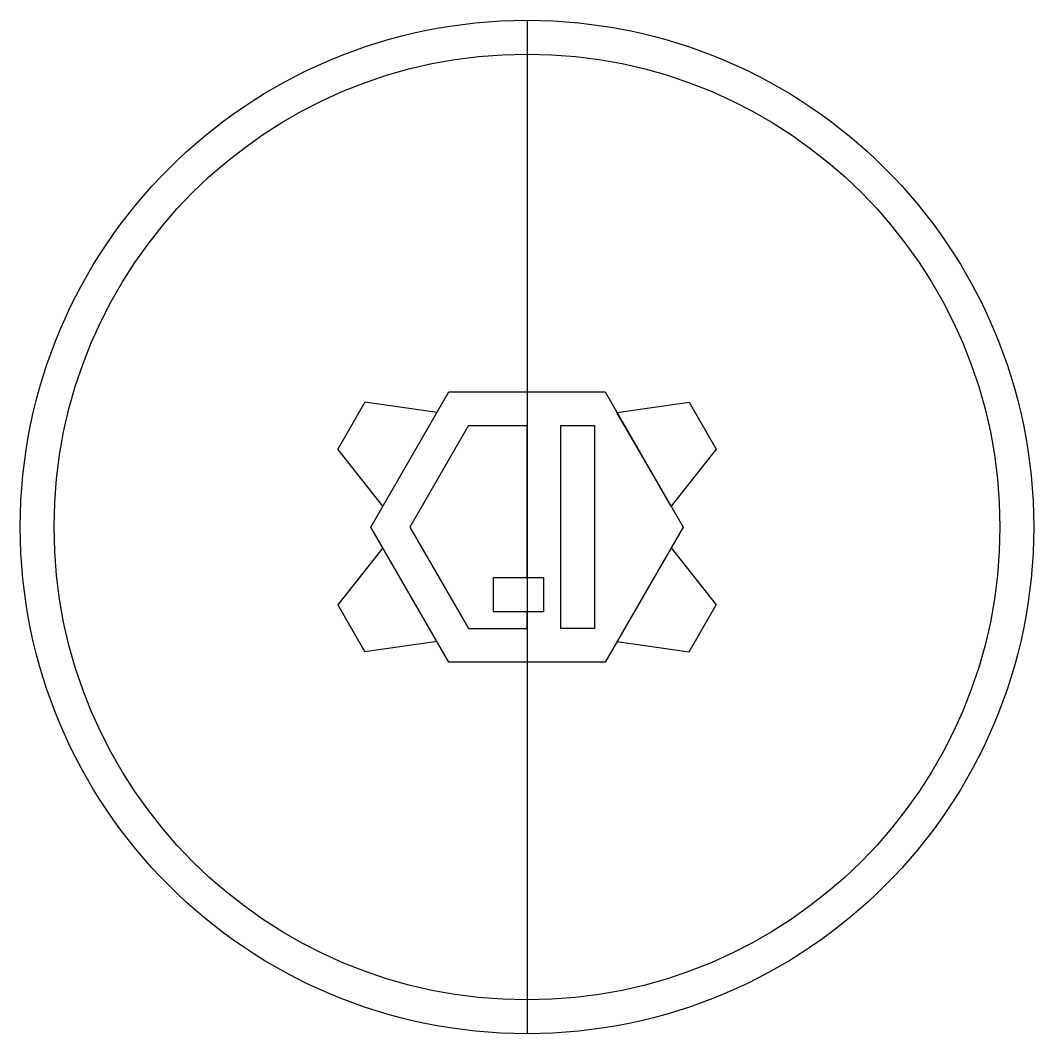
# Model space of a CAD drawing. Header units: millimetres. Extents: x -150 to 150, y -150 to 150.
import ezdxf

# ---------------------------------------------------------------- set-up
doc = ezdxf.new("R2010")
doc.units = ezdxf.units.MM
doc.layers.get('0').update_dxf_attribs({"linetype": 'CONTINUOUS'})

msp = doc.modelspace()

# ---------------------------------------------------------------- linework, layer by layer
for p, q in [((0, 150), (0, -150)), ((-47.96, 36.93), (-55.96, 23.07)), ((-26.64, 33.86), (-47.96, 36.93)), ((-17.32, 30), (-34.64, 0)), ((-17.32, 30), (0, 30)), ((0, -15), (0, 30)), ((-42.64, 6.14), (-55.96, 23.07)), ((-34.64, 0), (-17.32, -30)), ((-42.64, -6.14), (-55.96, -23.07)), ((42.64, -6.14), (55.96, -23.07)), ((-55.96, -23.07), (-47.96, -36.93)), ((47.96, -36.93), (55.96, -23.07)), ((0, -30), (0, -25)), ((-17.32, -30), (0, -30)), ((-26.64, -33.86), (-47.96, -36.93)), ((26.64, -33.86), (47.96, -36.93))]:
    msp.add_line(p, q)
for points in [[(-46.19, 0), (-23.09, 40), (23.09, 40), (46.19, 0), (23.09, -40), (-23.09, -40)], [(42.64, 6.14), (34.64, 20), (26.64, 33.86), (47.96, 36.93), (55.96, 23.07)], [(10, -30), (10, 30), (20, 30), (20, -30)], [(-10, -25), (5, -25), (5, -15), (-10, -15)]]:
    msp.add_lwpolyline(points, close=True)
for radius in [150, 140]:
    msp.add_circle((0, 0), radius)

doc.saveas('drawing.dxf')
